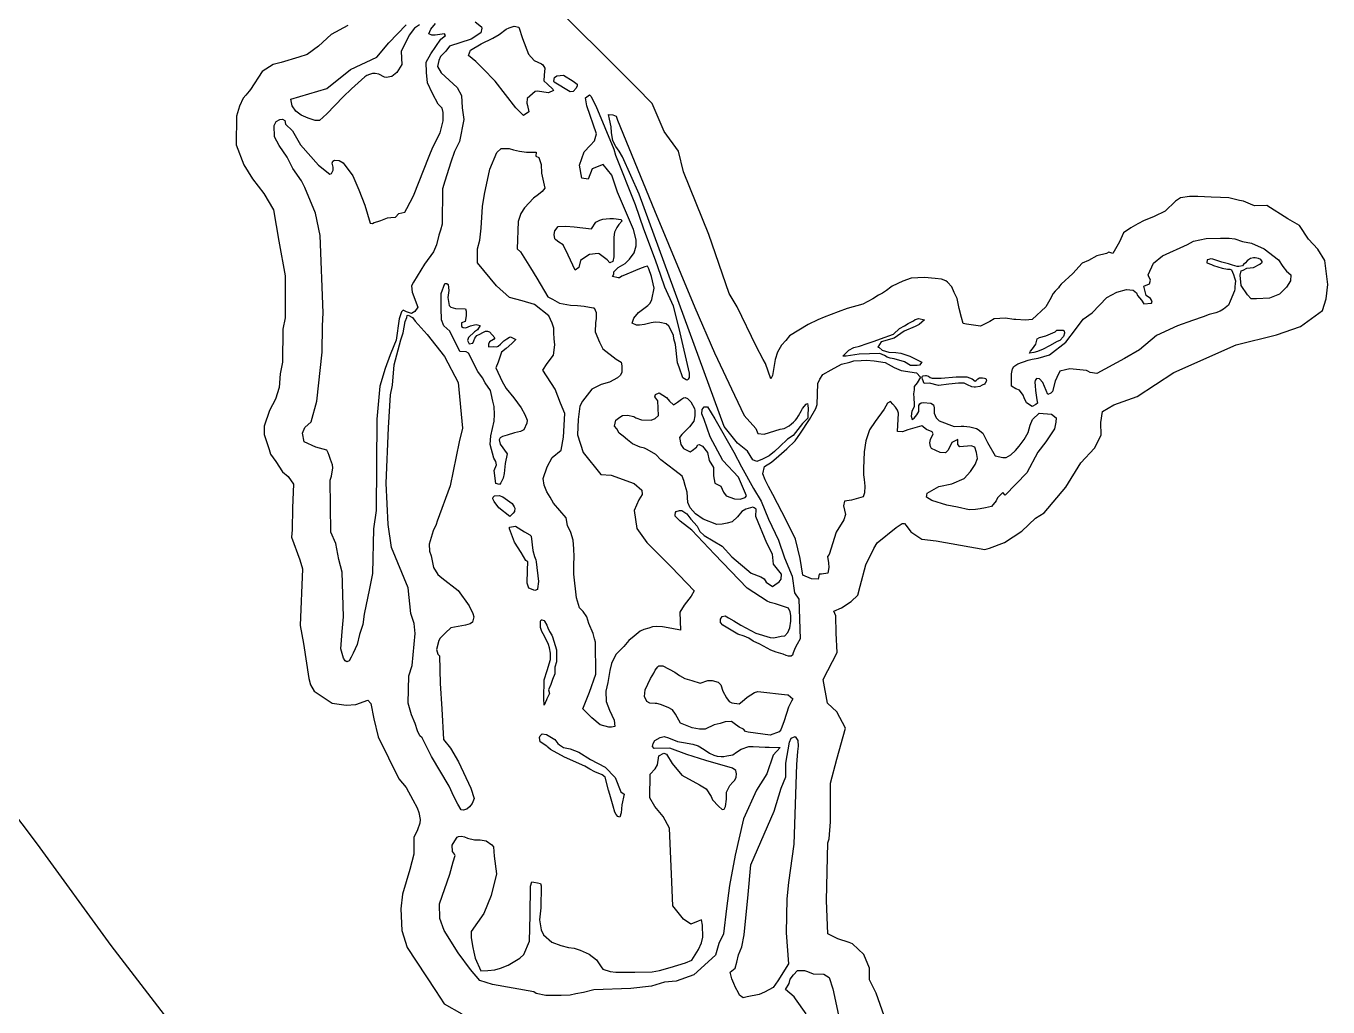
# Model space of a CAD drawing. Header units: metres. Extents: x 273377 to 358923, y 1974345 to 2116525.
# Drawn here: x 279031 to 280684, y 2055196 to 2056441 of the extents above; entities that cross this region are included whole.
import ezdxf

# ---------------------------------------------------------------- set-up
doc = ezdxf.new("R2010")
doc.units = ezdxf.units.M
doc.header["$MEASUREMENT"] = 0
doc.layers.add('DISTRICT BOUNDRY', color=86, linetype='Continuous')
doc.layers.add('MANGROOVE BUFFER ZONE', color=120, linetype='Continuous')

msp = doc.modelspace()

# ---------------------------------------------------------------- linework, layer by layer
at = {"layer": 'DISTRICT BOUNDRY'}
msp.add_polyline3d([(278084.3, 2057112.5, 0), (278175.9, 2056943, 0), (278237, 2056822, 0), (278275.3, 2056717.5, 0), (278336.9, 2056544, 0), (278424.2, 2056356.5, 0), (278483.2, 2056248, 0), (278555.3, 2056050.2, 0), (278657.7, 2055907.4, 0), (278773.9, 2055810.7, 0), (278887.7, 2055682, 0), (278916.2, 2055578.6, 0), (278985.3, 2055481.7, 0), (279045.4, 2055402.7, 0), (279138.9, 2055273.9, 0), (279206.7, 2055186, 0)], dxfattribs=at)
at = {"layer": 'MANGROOVE BUFFER ZONE', "flags": 128}
for points in [[(279439.6, 2056441.7), (279418.3, 2056430.3), (279402.5, 2056415.3), (279388, 2056404.8), (279377.6, 2056401.2), (279354.9, 2056394.6), (279345, 2056392.2), (279330.8, 2056383.4), (279315.9, 2056360.4), (279314.3, 2056358.2), (279310.3, 2056353.1), (279306.8, 2056349.2), (279302, 2056339), (279298.3, 2056326.6), (279297.9, 2056290.2), (279307.7, 2056264.9), (279318.7, 2056246.8), (279333.2, 2056228.3), (279345.4, 2056207.8), (279352.2, 2056167.8), (279360.2, 2056123.7), (279360.1, 2056070.6), (279357, 2056056.1), (279356.9, 2056014.3), (279353.6, 2055999.5), (279352.3, 2055982.1), (279347.8, 2055967.2), (279340.4, 2055953), (279333.6, 2055933.2), (279333.6, 2055922.6), (279339.6, 2055903.3), (279341.3, 2055897.4), (279348.1, 2055888.3), (279356.7, 2055875.2), (279363.8, 2055869.2), (279370.6, 2055859.5), (279369.4, 2055829.4), (279369.1, 2055801.3), (279368, 2055792.1), (279378.8, 2055763.5), (279381.9, 2055752), (279379.3, 2055680.1), (279383.2, 2055657.2), (279390.2, 2055612.7), (279392.1, 2055604.6), (279396.9, 2055596.6), (279419.7, 2055581.5), (279437.6, 2055579), (279449.8, 2055579.6), (279465.1, 2055585.2), (279468.8, 2055581), (279472.7, 2055561.5), (279478, 2055538.9), (279504.3, 2055485.3), (279513.7, 2055474.3), (279522.3, 2055459), (279527.8, 2055448.5), (279529.9, 2055442.8), (279531.4, 2055433.7), (279530.9, 2055429), (279528.2, 2055420.6), (279523.3, 2055410.9), (279523.3, 2055390), (279518.3, 2055370.3), (279509.2, 2055338.9), (279506.9, 2055320.6), (279508.1, 2055292.9), (279514.9, 2055271.3), (279551.1, 2055216.8), (279562, 2055200), (279584.3, 2055187.1)], [(279601.4, 2056446.2), (279609.2, 2056440), (279609.9, 2056438), (279608.6, 2056432.3), (279596.4, 2056424.2), (279568.8, 2056415.2), (279564.1, 2056409.2), (279560, 2056404.7), (279557.3, 2056402.3), (279555.2, 2056397.3), (279553.5, 2056389.7), (279558, 2056381.3), (279578.5, 2056362.9), (279583.9, 2056352.8), (279584.7, 2056337.2), (279586.7, 2056322.4), (279581.3, 2056294.5), (279574.9, 2056281.8), (279570.5, 2056268.3), (279562.6, 2056244.2), (279559.7, 2056234.1), (279559.5, 2056189.4), (279557.3, 2056181.8), (279555, 2056175.6), (279552.1, 2056163.3), (279548.3, 2056154.4), (279537.1, 2056138.6), (279522.8, 2056115.9), (279520.3, 2056111.2), (279521.5, 2056103.2), (279528.4, 2056084.2), (279524.7, 2056078.5), (279520.3, 2056075.9), (279514.1, 2056078.1), (279509.9, 2056080.3), (279507.6, 2056078.1), (279504.8, 2056069.1), (279500.9, 2056042.1), (279498.1, 2056035.2), (279493.3, 2056023.6), (279487.2, 2056006.1), (279480.2, 2055983.9), (279476.4, 2055942.1), (279475.7, 2055826.1), (279472.2, 2055802.9), (279470.8, 2055746.1), (279467.2, 2055727.1), (279460.3, 2055694.4), (279458.8, 2055681.2), (279454.6, 2055668.6), (279451.3, 2055656.1), (279446.3, 2055644.8), (279443.7, 2055639.9), (279441.4, 2055635.4), (279438.2, 2055633.9), (279436.2, 2055635.1), (279434.3, 2055638.7), (279430.8, 2055650.4), (279432.5, 2055672.5), (279434.2, 2055691), (279432.4, 2055747.6), (279428.4, 2055764), (279424.6, 2055784.1), (279418.1, 2055798.4), (279417.4, 2055864.6), (279418.9, 2055869.8), (279420.6, 2055880), (279420, 2055884), (279417.7, 2055890.6), (279416.1, 2055896), (279414.6, 2055899.2), (279413.1, 2055902.8), (279399, 2055906.5), (279384.2, 2055913.1), (279382, 2055924.2), (279385.1, 2055931.5), (279392.9, 2055938.6), (279400.2, 2055964.7), (279407.1, 2056026.8), (279407.5, 2056060.2), (279408.4, 2056077), (279404.7, 2056175.1), (279398.6, 2056203.5), (279385, 2056236), (279380.8, 2056244.5), (279370, 2056260.3), (279362.6, 2056274.4), (279352.4, 2056289.3), (279346.4, 2056300.4), (279346, 2056314.7), (279348.8, 2056319.6), (279353.3, 2056322.2), (279356.6, 2056322.9), (279359.5, 2056321), (279360.7, 2056316.5), (279369.4, 2056307.9), (279379.6, 2056290.2), (279402.5, 2056264.2), (279416.7, 2056252.9), (279418.8, 2056253.9), (279420.9, 2056258.1), (279420.9, 2056261.9), (279419.9, 2056266.7), (279420.6, 2056269.4), (279422.8, 2056270.7), (279428.5, 2056270.1), (279433.7, 2056267.4), (279446.2, 2056250.9), (279453.8, 2056233.2), (279461.4, 2056213.4), (279467.8, 2056190.9), (279470.8, 2056190.4), (279473.1, 2056191.4), (279477.6, 2056193), (279481.7, 2056194.3), (279485.9, 2056195.8), (279489.8, 2056197.4), (279494.3, 2056197.8), (279500.1, 2056198.5), (279504.5, 2056203), (279511.9, 2056204.6), (279514.7, 2056209.4), (279523.2, 2056225.6), (279542.9, 2056275.8), (279547.7, 2056287.1), (279556.7, 2056305.5), (279560.6, 2056320.5), (279560.6, 2056331), (279559.2, 2056336.6), (279554.2, 2056341.9), (279547, 2056355.2), (279540.8, 2056368.8), (279539.6, 2056382), (279539.1, 2056395.2), (279545.1, 2056405.5), (279557.7, 2056424.1), (279563.5, 2056428.9), (279562.4, 2056430.9), (279550.4, 2056429.3), (279546.3, 2056429.4), (279542.5, 2056431.2), (279545.2, 2056437.1), (279551, 2056444)], [(279530.6, 2056442.6), (279524.4, 2056438), (279517.5, 2056429.3), (279507.3, 2056408.5), (279508.4, 2056392), (279501.8, 2056382), (279495.5, 2056376.9), (279488.3, 2056375.6), (279486.2, 2056376.2), (279479, 2056379.7), (279474.5, 2056380.7), (279470.9, 2056380.7), (279467, 2056379.4), (279463.9, 2056378.1), (279461.2, 2056376.6), (279457.1, 2056372.6), (279444.3, 2056361), (279433.7, 2056351), (279412.9, 2056329.3), (279403.7, 2056321.1), (279398.2, 2056321), (279389.5, 2056324.1), (279380.6, 2056327.7), (279373.8, 2056332.7), (279369.2, 2056339.5), (279367.3, 2056348.1), (279412.8, 2056361.6), (279443.2, 2056385.8), (279476.4, 2056401.3), (279491.9, 2056419.7), (279513.9, 2056442.5)], [(280130.1, 2055157.3), (280110.1, 2055213.4), (280101.9, 2055230.5), (280102, 2055245.1), (280094.5, 2055262.4), (280080.2, 2055276), (280075.9, 2055277.9), (280061.8, 2055282.6), (280048.9, 2055288.6), (280047.3, 2055330.9), (280049, 2055404.1), (280050.8, 2055409.2), (280052.1, 2055430.9), (280052.1, 2055479.9), (280060.5, 2055510.4), (280071.3, 2055549.7), (280060.3, 2055570.3), (280048.5, 2055581.5), (280042.8, 2055611.5), (280060.6, 2055646), (280059.5, 2055670.4), (280059.1, 2055692.5), (280056.4, 2055698.2), (280066.2, 2055702.5), (280078.5, 2055710.5), (280087.1, 2055718.7), (280090, 2055729.9), (280097.3, 2055756.9), (280107.5, 2055777.7), (280111.5, 2055785.2), (280135.6, 2055804.6), (280143.4, 2055809.5), (280146.3, 2055809.5), (280148.5, 2055806.8), (280154.3, 2055798.8), (280168.1, 2055789.5), (280186.4, 2055787.7), (280248.2, 2055776.6), (280254.3, 2055778.4), (280273.2, 2055785.5), (280295, 2055800), (280312.4, 2055816.2), (280323.6, 2055823.2), (280351.2, 2055855.6), (280369.9, 2055886.7), (280387.3, 2055905.1), (280396, 2055921.5), (280395.4, 2055937.8), (280397.5, 2055951.6), (280411.9, 2055960), (280441.4, 2055970.8), (280488.2, 2056001.2), (280567.4, 2056036.5), (280618.2, 2056048.8), (280648.8, 2056059.6), (280676.7, 2056079.8), (280681.3, 2056094.7), (280683.7, 2056112.9), (280679.6, 2056143.3), (280670.9, 2056157.8), (280659.2, 2056170.5), (280647.6, 2056187.8), (280632.6, 2056196.3), (280606.1, 2056213.2), (280590.4, 2056212.8), (280585.6, 2056214.9), (280576.5, 2056218.7), (280571.4, 2056219.6), (280557.9, 2056223), (280547.2, 2056223.3), (280535.6, 2056223.8), (280518.6, 2056224.6), (280507.8, 2056224.6), (280496.4, 2056222.9), (280490.1, 2056218.7), (280477.1, 2056206), (280463.1, 2056199.1), (280458, 2056197.2), (280450.4, 2056194), (280442.2, 2056190), (280433.5, 2056184.7), (280424.2, 2056178.3), (280419.1, 2056167), (280410.8, 2056152.1), (280405.5, 2056153.7), (280402.6, 2056152.1), (280390.5, 2056149.3), (280379.8, 2056143.5), (280371.9, 2056139.9), (280359.8, 2056126.7), (280345.2, 2056113.3), (280343.1, 2056110.6), (280341.5, 2056108.8), (280337.3, 2056104.2), (280335, 2056101.5), (280330.7, 2056093.6), (280325.6, 2056084.6), (280308.4, 2056068.3), (280300, 2056067.6), (280287.6, 2056068.4), (280284.8, 2056068.4), (280274.4, 2056070.1), (280259.9, 2056069.3), (280254.6, 2056066.1), (280242.7, 2056060), (280225, 2056062.4), (280220.7, 2056063.3), (280218.4, 2056071), (280215.8, 2056082.6), (280213, 2056095.3), (280209.4, 2056102.6), (280206.3, 2056109.7), (280200.9, 2056115.7), (280198.5, 2056117.7), (280193.3, 2056119.7), (280185.2, 2056120.6), (280171.5, 2056121.8), (280163.2, 2056121.5), (280154.8, 2056120.7), (280144.3, 2056117.3), (280130.6, 2056110.9), (280128.7, 2056109.5), (280123.4, 2056105.2), (280118.2, 2056102), (280113.1, 2056099.3), (280105.9, 2056094.6), (280093.2, 2056087.8), (280073.4, 2056082.5), (280062, 2056078.3), (280053.1, 2056074.8), (280044.2, 2056071.5), (280036.4, 2056068.1), (280024.1, 2056061.9), (280000.3, 2056047.7), (279995.6, 2056041.9), (279990.3, 2056036), (279985.1, 2056026.8), (279982, 2056017.6), (279978.8, 2055997.2), (279976.7, 2055993.3), (279969.9, 2056012.4), (279966.8, 2056017.8), (279958, 2056034.5), (279933.7, 2056084.5), (279923.8, 2056101.6), (279897.7, 2056176.2), (279865.7, 2056255.7), (279859.2, 2056282.2), (279841, 2056307.1), (279825.9, 2056342.5), (279805.6, 2056363.2), (279774.6, 2056394), (279717.1, 2056451.4)], [(280021.6, 2055187.3), (280007.9, 2055206.3), (280006.1, 2055208.8), (279995.3, 2055218.2), (279999.8, 2055225.5), (280001.1, 2055231.3), (280005.3, 2055236.6), (280010.3, 2055242.3), (280019.3, 2055242.3), (280023.1, 2055240.9), (280030.1, 2055238), (280044, 2055237.5), (280050.7, 2055233.3), (280055.4, 2055218.8), (280065.2, 2055173.8)]]:
    msp.add_lwpolyline(points, dxfattribs=at)
for points in [[(279662.7, 2056327.2), (279652.9, 2056337), (279626.6, 2056370.8), (279611.2, 2056387), (279602.3, 2056396), (279592.8, 2056403.5), (279595.5, 2056410.3), (279608.8, 2056418.4), (279623.9, 2056425.5), (279631.8, 2056430.1), (279640.7, 2056437.1), (279644.5, 2056438.5), (279650.7, 2056440.9), (279656.7, 2056439.5), (279661.3, 2056425.2), (279668.9, 2056405.2), (279676.2, 2056397.1), (279685.4, 2056393), (279687.3, 2056391.6), (279689.5, 2056387.3), (279688.9, 2056378.7), (279688.4, 2056371.3), (279693, 2056367), (279699.8, 2056360.8), (279700.6, 2056358.9), (279694.3, 2056356.2), (279680, 2056358.4), (279677.6, 2056357.8), (279667.3, 2056348.9), (279666.7, 2056343.2), (279667.8, 2056340.2), (279669.2, 2056331.8)], [(279725.8, 2056357.8), (279721.7, 2056357.5), (279701.7, 2056369.5), (279701.1, 2056370.8), (279701.9, 2056375.7), (279704.9, 2056377.6), (279713.6, 2056378.7), (279725.5, 2056371.1), (279730.6, 2056367.3), (279730.6, 2056364.9), (279729.3, 2056362.1)], [(279870.5, 2055991.3), (279869, 2055991.7), (279864.7, 2055994.4), (279860, 2056008), (279858.1, 2056013.3), (279855.7, 2056036.9), (279853.4, 2056043.9), (279853.1, 2056048.5), (279847.1, 2056059.8), (279843.7, 2056062.9), (279835.6, 2056064.8), (279829.8, 2056065), (279824.7, 2056064.2), (279816, 2056062.3), (279809.9, 2056061.4), (279805.9, 2056061.2), (279800.6, 2056063.6), (279802.8, 2056070.3), (279808.5, 2056077.4), (279820.3, 2056086), (279823.3, 2056089.3), (279825.7, 2056093.9), (279828.4, 2056108.1), (279825.3, 2056123), (279821.8, 2056132.8), (279820.1, 2056136.2), (279816.8, 2056135.3), (279809.9, 2056132.8), (279804.9, 2056130.5), (279790.8, 2056124.9), (279787.5, 2056123.3), (279784.4, 2056121.4), (279782.9, 2056121.2), (279775.6, 2056123), (279777.1, 2056126), (279777.1, 2056129.1), (279782.8, 2056134.5), (279791.7, 2056139.4), (279797.1, 2056144.9), (279803.2, 2056153.1), (279805.7, 2056161.9), (279805.7, 2056169.5), (279802.3, 2056182.5), (279781.9, 2056229.9), (279774.9, 2056251.8), (279763.7, 2056265.2), (279749.7, 2056259.7), (279744.5, 2056246.6), (279736.6, 2056247.9), (279733.9, 2056264.4), (279739.7, 2056281.4), (279747.3, 2056289.3), (279752.8, 2056295.4), (279755.2, 2056303.9), (279743, 2056339.7), (279741.5, 2056349.8), (279746.4, 2056353.7), (279748.2, 2056351.9), (279754.6, 2056339.7), (279777.1, 2056284.8), (279779.2, 2056276.9), (279804.2, 2056214.2), (279814.8, 2056183.6), (279829.8, 2056144.2), (279836.6, 2056124.8), (279841.7, 2056109.7), (279852.5, 2056085.9), (279861.1, 2056051.5), (279872.8, 2056000.2), (279872.9, 2055994.8), (279871.7, 2055992.6)], [(279958.9, 2055888.2), (279953.7, 2055890.3), (279947.1, 2055901.4), (279934.1, 2055911.6), (279917.4, 2055932.5), (279809.6, 2056227.7), (279788.2, 2056275.1), (279784.1, 2056282.2), (279779.9, 2056288.2), (279776.2, 2056295.2), (279774.5, 2056305.6), (279773.9, 2056313), (279771.7, 2056322.6), (279770.7, 2056328.5), (279775.9, 2056328), (279780.2, 2056326.6), (279781.8, 2056321.6), (279828.9, 2056206.7), (279880.1, 2056083.8), (279905, 2056026.3), (279930.4, 2055972.4), (279942.7, 2055946.4), (279957.4, 2055930), (279960, 2055923.9), (279968.3, 2055922.7), (279988.3, 2055929.2), (279993.3, 2055929.9), (279999.8, 2055933.5), (280002.7, 2055935.9), (280005.3, 2055938.3), (280007.7, 2055940.5), (280009.5, 2055942.6), (280011.6, 2055946.2), (280015.5, 2055953), (280016.6, 2055955.4), (280021.6, 2055961), (280023.1, 2055961.8), (280023.7, 2055959.5), (280024, 2055955.4), (280023.4, 2055947.4), (280023.4, 2055943.2), (280016.8, 2055936.4), (280004.9, 2055921.1), (279997.7, 2055916.4), (279988.1, 2055907.4), (279981.2, 2055900.7), (279974.3, 2055895.3), (279966, 2055891.1)], [(279778.6, 2055551.7), (279774.3, 2055551.2), (279770.8, 2055551.2), (279760.1, 2055554), (279749.3, 2055562.7), (279738.1, 2055574.5), (279746.2, 2055595.3), (279754.4, 2055618.2), (279753.9, 2055659.1), (279752.8, 2055663), (279751.2, 2055669.9), (279745.5, 2055682.7), (279742.9, 2055691.2), (279738.2, 2055697.8), (279733.8, 2055702.4), (279729.7, 2055715.2), (279726.3, 2055745.4), (279726.7, 2055757.3), (279726.9, 2055767.4), (279726.5, 2055777.3), (279725.6, 2055788.5), (279722.8, 2055797.9), (279718.3, 2055806.9), (279716.8, 2055816.6), (279700.6, 2055835.5), (279696.3, 2055843.1), (279692.4, 2055849.6), (279688.8, 2055858.2), (279687.6, 2055866.6), (279692.8, 2055881.6), (279699.2, 2055893.5), (279710.3, 2055902.8), (279713.3, 2055919), (279715, 2055949), (279709.6, 2055962.4), (279702.9, 2055980.1), (279687, 2056004), (279692.7, 2056012.8), (279700.9, 2056023.1), (279702.3, 2056036.4), (279701.7, 2056044), (279701.2, 2056051.7), (279701.2, 2056057.3), (279699.1, 2056064), (279696.7, 2056068.3), (279694.8, 2056073.2), (279676.5, 2056087.4), (279660.9, 2056092.2), (279644.7, 2056096.3), (279628.2, 2056111.3), (279604.3, 2056140.4), (279604.3, 2056154), (279604.3, 2056158.1), (279607.3, 2056169.3), (279608.8, 2056184.3), (279610.5, 2056212), (279613.1, 2056227.7), (279619.7, 2056259.2), (279628.9, 2056280.5), (279634.3, 2056285.6), (279644.4, 2056285.3), (279650.1, 2056283.8), (279657.7, 2056282), (279666.5, 2056280.9), (279678.7, 2056280.9), (279678.1, 2056275.7), (279682.2, 2056274.2), (279684.9, 2056265), (279685.5, 2056254), (279689.5, 2056235), (279686.4, 2056230.8), (279681.8, 2056226.9), (279675.5, 2056222.3), (279663.7, 2056210.1), (279659.1, 2056202.8), (279656, 2056193), (279654.7, 2056158), (279658.9, 2056154.3), (279671.5, 2056134), (279679.6, 2056120.8), (279693.5, 2056097.3), (279699.5, 2056094.2), (279708.5, 2056089.3), (279722.4, 2056086.5), (279731.3, 2056086.2), (279739.7, 2056085.4), (279751, 2056083.2), (279752.5, 2056083.1), (279755, 2056077.4), (279754.7, 2056069.6), (279754.1, 2056064.3), (279753.7, 2056053), (279758.9, 2056039.7), (279763.4, 2056031.1), (279780.2, 2056018), (279786.8, 2056014.1), (279787.4, 2056009.6), (279787.4, 2056001.7), (279785.9, 2055997.7), (279781.8, 2055994.4), (279771.9, 2055989), (279761.2, 2055985.9), (279749.2, 2055980.1), (279737.3, 2055964.9), (279734.2, 2055958.3), (279732.1, 2055941.4), (279731, 2055922.2), (279738.3, 2055899.7), (279760.8, 2055871.9), (279774, 2055871), (279803.2, 2055860.1), (279812.8, 2055851.9), (279813.2, 2055846.4), (279809.1, 2055839.6), (279803.2, 2055826), (279806.4, 2055803.2), (279819.1, 2055785.4), (279850.6, 2055754.3), (279879.3, 2055724.2), (279875.3, 2055717.4), (279866.5, 2055705.8), (279861.1, 2055697), (279862.1, 2055674.1), (279850.7, 2055676.1), (279839, 2055678.2), (279831.3, 2055678.9), (279826.4, 2055678.2), (279821.6, 2055676.8), (279815.5, 2055675), (279810.9, 2055672.7), (279802.9, 2055666.7), (279796.4, 2055661.2), (279790, 2055653.4), (279785.2, 2055648.7), (279779.7, 2055643.1), (279774.2, 2055631.9), (279772.2, 2055622.8), (279769.5, 2055607.6), (279767, 2055596.8), (279767.4, 2055583.8), (279771.8, 2055572.7), (279777.5, 2055560.1)], [(279772.2, 2056140.3), (279768.9, 2056144.3), (279758.5, 2056151.9), (279757.3, 2056152.2), (279746.4, 2056150.9), (279741.8, 2056147.9), (279735.1, 2056143.4), (279732.7, 2056134.5), (279728.1, 2056130.9), (279719.3, 2056150.3), (279712.9, 2056163.1), (279707.4, 2056166.7), (279703.8, 2056169.5), (279702.6, 2056170.7), (279701.4, 2056176.5), (279702.6, 2056181), (279706.5, 2056186.5), (279716.3, 2056187.1), (279726.9, 2056185.9), (279749.1, 2056183.5), (279754.6, 2056192), (279759.7, 2056194.4), (279763.4, 2056195.6), (279767.6, 2056196.2), (279772.2, 2056196.8), (279776.8, 2056196.8), (279786.5, 2056195.3), (279787.4, 2056193.2), (279783.5, 2056188.9), (279781, 2056185), (279778.3, 2056179.2), (279777.4, 2056172.8), (279777.4, 2056162.8), (279777.4, 2056151.6), (279777.4, 2056147.9), (279776.2, 2056142.1)], [(280308.3, 2055958.1), (280301.1, 2055962.8), (280298.2, 2055968.9), (280296.9, 2055972.4), (280292.1, 2055978.6), (280287.7, 2055980.6), (280282.2, 2055984), (280282.1, 2055999.5), (280283.1, 2056006), (280285.2, 2056008.8), (280289.9, 2056012.1), (280303.1, 2056016.9), (280308.1, 2056018), (280316, 2056019.4), (280330.2, 2056023.5), (280351, 2056039.6), (280363.3, 2056055.7), (280373, 2056068.7), (280384.4, 2056076.7), (280403.1, 2056096.4), (280415.9, 2056103.2), (280427.8, 2056106.5), (280436.3, 2056105.8), (280440.6, 2056102.3), (280442.1, 2056099.1), (280447.1, 2056092.8), (280450.2, 2056088.2), (280459.6, 2056089), (280460.4, 2056090.4), (280459.9, 2056093), (280458.6, 2056095), (280452.9, 2056098.9), (280449.8, 2056110.6), (280457.4, 2056113.6), (280458.5, 2056118.3), (280455.9, 2056123.7), (280455.6, 2056125.3), (280462.4, 2056140.1), (280473.8, 2056149.1), (280505.6, 2056163.7), (280513.1, 2056167.9), (280529.2, 2056171.2), (280547.3, 2056171.5), (280558.2, 2056171.5), (280565.6, 2056171), (280575.4, 2056167.3), (280586.8, 2056165.5), (280602.9, 2056158.2), (280621, 2056144.2), (280626.3, 2056135.6), (280631, 2056129.9), (280636.4, 2056125.2), (280636.2, 2056117.5), (280631.2, 2056109.5), (280622.2, 2056100.6), (280609.7, 2056095.4), (280592.9, 2056094.7), (280586.3, 2056094.7), (280581.4, 2056099.8), (280573.6, 2056111.8), (280572.3, 2056124.5), (280573.5, 2056130), (280575.9, 2056131.1), (280580.8, 2056133.8), (280589.2, 2056134.6), (280597.1, 2056138.5), (280600.2, 2056141.3), (280600.4, 2056142.2), (280598.5, 2056144.4), (280595.6, 2056146), (280591.3, 2056146.8), (280589.2, 2056146.8), (280585.2, 2056145.9), (280582.8, 2056144.3), (280581.2, 2056142.8), (280578.9, 2056140.3), (280576.7, 2056138.2), (280575.3, 2056136.7), (280570.7, 2056135.5), (280568.5, 2056135.9), (280562.6, 2056137.4), (280557.3, 2056138.9), (280549.1, 2056141), (280546.6, 2056142.2), (280537.8, 2056145.2), (280534.6, 2056145.3), (280532.4, 2056144.8), (280530.5, 2056144), (280529.9, 2056140.3), (280536.1, 2056138.2), (280538.5, 2056136.9), (280549.4, 2056133.6), (280556.3, 2056132.3), (280559.3, 2056132.3), (280561.4, 2056131.4), (280564, 2056125.4), (280565.1, 2056121.5), (280566.4, 2056117.7), (280566, 2056113.5), (280565.5, 2056110.5), (280565.4, 2056107.2), (280564.9, 2056104.9), (280559.4, 2056091.6), (280557.6, 2056086.8), (280551.2, 2056081.5), (280547.1, 2056079.1), (280541.2, 2056076.8), (280532.8, 2056074.6), (280525.3, 2056071.8), (280511.7, 2056067.3), (280492.8, 2056060.3), (280466.1, 2056048.1), (280444.7, 2056030), (280425.6, 2056018.9), (280390.3, 2055999.9), (280382, 2056001.2), (280378.8, 2056002.8), (280377.1, 2056003.8), (280356.2, 2056005.9), (280350.6, 2056004.5), (280343.4, 2056002.8), (280339.5, 2055994.8), (280337.3, 2055990.2), (280334.2, 2055977.2), (280331.8, 2055974.9), (280328.1, 2055973.3), (280322, 2055988.3), (280317.4, 2055993.3), (280313.9, 2055993.5), (280312.2, 2055991.1), (280311.6, 2055989), (280311.9, 2055984.3), (280312.7, 2055978.5), (280314.1, 2055966.6), (280314.9, 2055962.1), (280313.1, 2055960.4)], [(279632, 2055859), (279627.4, 2055860.2), (279625.5, 2055876.8), (279628.4, 2055884.1), (279627.5, 2055888.3), (279625.1, 2055892.4), (279620.5, 2055909.8), (279621.2, 2055921), (279625.2, 2055939.2), (279625.7, 2055948), (279625.3, 2055958.1), (279623.9, 2055964.7), (279621.7, 2055974.5), (279620.7, 2055978.4), (279614, 2055988.2), (279610.4, 2055994.2), (279604.8, 2056002.6), (279600.3, 2056010.5), (279597.4, 2056016.7), (279592.6, 2056025.9), (279589.7, 2056027.2), (279582, 2056028), (279569.2, 2056053.6), (279561.7, 2056060.2), (279558.5, 2056067.9), (279558.3, 2056082.9), (279558, 2056101.5), (279562.7, 2056114.2), (279565.1, 2056114.1), (279566.8, 2056112.9), (279567.9, 2056105.2), (279566.6, 2056096.2), (279568.1, 2056086.3), (279570.4, 2056084), (279576.2, 2056082.5), (279589.1, 2056082.1), (279589.9, 2056078.9), (279589.9, 2056075.9), (279589.9, 2056073.3), (279588.4, 2056066), (279583.9, 2056064.1), (279583.9, 2056059.6), (279586, 2056058.3), (279589.5, 2056057.9), (279592.2, 2056059.2), (279595.2, 2056060.2), (279600.4, 2056061.7), (279602.5, 2056061.9), (279607.5, 2056060.8), (279604.4, 2056055.5), (279600.4, 2056052.8), (279592.9, 2056045.5), (279591.6, 2056042), (279593.8, 2056037.6), (279598.4, 2056038.4), (279599.5, 2056041.2), (279600.8, 2056044.8), (279603.2, 2056048), (279607.2, 2056049.8), (279610.8, 2056052.1), (279614.3, 2056053.6), (279616.8, 2056053.6), (279619.4, 2056052.8), (279626.4, 2056045), (279624.7, 2056043.1), (279619.6, 2056040.1), (279618.3, 2056037.1), (279618.3, 2056033.7), (279624.7, 2056034.1), (279628.6, 2056033.7), (279630.5, 2056034.8), (279633.3, 2056037.3), (279637.6, 2056041.2), (279641.6, 2056043.8), (279644.8, 2056046.1), (279646.1, 2056046.5), (279652.7, 2056043.1), (279647.8, 2056038), (279640.6, 2056031.8), (279634.8, 2056027.1), (279630.3, 2056014.4), (279627.3, 2056007.2), (279635.6, 2055989.7), (279640.5, 2055981), (279650.4, 2055969), (279659.6, 2055956.2), (279664.3, 2055947.8), (279667.1, 2055940.8), (279666.8, 2055936.9), (279663, 2055928.4), (279658.7, 2055926.1), (279651.2, 2055924.4), (279642, 2055921.8), (279635.8, 2055919.9), (279633, 2055918.2), (279631.6, 2055915.6), (279633, 2055910.4), (279641.8, 2055898.1), (279639.5, 2055885.7), (279638, 2055873.1), (279636.9, 2055867.1), (279633.9, 2055861.1)], [(279594.2, 2055449.9), (279590.6, 2055447), (279586, 2055445.8), (279583.4, 2055446.1), (279579.3, 2055453.2), (279574.4, 2055462.9), (279568.1, 2055476), (279545.8, 2055513.9), (279534.1, 2055537.3), (279530.9, 2055540), (279528.2, 2055546.2), (279525.1, 2055555.5), (279520.5, 2055566.6), (279516.3, 2055581.5), (279517.2, 2055616), (279521.1, 2055629.2), (279525, 2055669.9), (279523.7, 2055682.7), (279519.6, 2055695.1), (279516.3, 2055728), (279495, 2055779.1), (279490.8, 2055808.3), (279488.4, 2055860.7), (279491.2, 2055930.8), (279493.6, 2055973), (279496.3, 2055985), (279498.6, 2056010.9), (279506.8, 2056042.6), (279510, 2056051.5), (279512.3, 2056065.7), (279514.5, 2056071.1), (279515, 2056073.6), (279516.2, 2056073.9), (279521.9, 2056070.8), (279525.1, 2056066.4), (279540.2, 2056049.3), (279562.4, 2056021.4), (279579.8, 2055988.6), (279585, 2055930.4), (279581, 2055913.1), (279569.7, 2055857.4), (279553, 2055812.5), (279551.6, 2055808.1), (279547.8, 2055800.3), (279542.8, 2055783.4), (279543.1, 2055774.4), (279545.3, 2055768.3), (279548.4, 2055753.8), (279554, 2055744.9), (279559, 2055740.6), (279579.9, 2055724.5), (279593.6, 2055705.1), (279598.3, 2055695.3), (279599.6, 2055691.1), (279597.8, 2055684.3), (279595.1, 2055682.2), (279588.8, 2055680.7), (279570.5, 2055677.2), (279563.6, 2055670.9), (279556.8, 2055664.1), (279555.2, 2055661), (279552.3, 2055649.7), (279553.7, 2055643.7), (279555.8, 2055641.6), (279556.9, 2055606.6), (279558.8, 2055574.2), (279560.9, 2055535.2), (279570.1, 2055524.4), (279580.3, 2055507), (279595.7, 2055473.5), (279600, 2055460.7), (279597.3, 2055454.2)], [(280162.1, 2056010.2), (280153.9, 2056010.2), (280146.2, 2056014.9), (280133.1, 2056018.4), (280128, 2056019.2), (280124.1, 2056020.8), (280121, 2056022.8), (280115, 2056025.3), (280088.6, 2056024.4), (280072.1, 2056021.8), (280068, 2056022), (280070.4, 2056024.6), (280075.7, 2056029.7), (280082, 2056032.9), (280089, 2056034.7), (280098.8, 2056037.9), (280107.6, 2056040.9), (280115.7, 2056043.9), (280132.3, 2056050), (280140, 2056056.9), (280146.3, 2056060.6), (280150.9, 2056063.5), (280153.6, 2056064.7), (280157.5, 2056066.6), (280159.6, 2056068.3), (280164.4, 2056069.7), (280171.4, 2056067.9), (280164.7, 2056062.2), (280159.7, 2056059.4), (280145.8, 2056053.6), (280133.1, 2056044.7), (280116.4, 2056039.9), (280112.4, 2056033.2), (280114, 2056032.9), (280117.8, 2056029.4), (280122.1, 2056028.1), (280126.4, 2056026.9), (280135.3, 2056026.5), (280141.7, 2056025.7), (280153.2, 2056021.8), (280168.1, 2056014.3), (280165.2, 2056010.5)], [(280304.7, 2056025.8), (280306.3, 2056028.3), (280308.7, 2056031.2), (280311, 2056034.1), (280312.8, 2056037.2), (280314.6, 2056043.8), (280317.4, 2056045.4), (280325.6, 2056047.9), (280337.3, 2056052.9), (280339.4, 2056055.1), (280347.7, 2056055.1), (280348.8, 2056054), (280349.5, 2056051.3), (280348.1, 2056046.8), (280343.5, 2056041.6), (280339.9, 2056040.7), (280330.3, 2056035), (280322.1, 2056030.7), (280315.1, 2056027.9), (280310.2, 2056026.6)], [(280036.8, 2055738.7), (280028.1, 2055739.1), (280017, 2055744.1), (280013.9, 2055765.3), (280007.9, 2055789.5), (279996.4, 2055813), (279979, 2055846.3), (279973.6, 2055856.4), (279969.2, 2055864.9), (279966.4, 2055872.4), (279968.7, 2055881.8), (279977.6, 2055887.2), (279986.6, 2055895.5), (279996.8, 2055904.1), (280007.3, 2055914.5), (280014.3, 2055924), (280025.6, 2055941.5), (280033.6, 2055955.4), (280035.3, 2055960.4), (280036.4, 2055987.2), (280038.7, 2055992.9), (280042.6, 2055998.7), (280053.2, 2056004.4), (280066.4, 2056011.6), (280076.8, 2056014.3), (280082.1, 2056015.8), (280091.1, 2056016.2), (280098.1, 2056016.8), (280107.7, 2056015.8), (280121.5, 2056013.7), (280132.9, 2056007.4), (280141.9, 2056003.8), (280161.3, 2056000.6), (280166.6, 2055995.3), (280162.5, 2055987.9), (280158.7, 2055983.6), (280158.3, 2055979.2), (280157.8, 2055974.2), (280158, 2055969.1), (280158.5, 2055961.1), (280158.6, 2055957.6), (280155.6, 2055952.2), (280154.8, 2055945.9), (280155.8, 2055941.5), (280158.3, 2055943.2), (280161.7, 2055947.6), (280164.5, 2055951.7), (280164.3, 2055959.4), (280165.5, 2055961.4), (280167.3, 2055962.5), (280170.1, 2055963), (280179.6, 2055962.3), (280183.2, 2055960.3), (280183.7, 2055956.2), (280183.9, 2055949.4), (280186.4, 2055943.8), (280190.1, 2055940), (280209.4, 2055932.8), (280218.1, 2055932.9), (280221.7, 2055933), (280229, 2055932.2), (280237.5, 2055929.9), (280239.7, 2055928.7), (280245.5, 2055924), (280251.6, 2055912.5), (280261.5, 2055895.3), (280271, 2055893.2), (280275.4, 2055893.2), (280281.1, 2055896.7), (280287.2, 2055902), (280291.6, 2055907.7), (280298.3, 2055916.1), (280303.2, 2055925.1), (280305.9, 2055934.2), (280308.6, 2055941.7), (280317.3, 2055949.7), (280332.9, 2055948.3), (280338.8, 2055943.5), (280338.3, 2055938), (280336.6, 2055929.8), (280325.7, 2055913), (280315.6, 2055900), (280301.3, 2055873.7), (280274.2, 2055845.4), (280271.2, 2055849), (280264.3, 2055842.1), (280262.6, 2055838.3), (280256.7, 2055831.1), (280248.9, 2055829.2), (280242.4, 2055828), (280236.3, 2055827.1), (280228.3, 2055826.7), (280213.6, 2055830.1), (280199.9, 2055832.8), (280181, 2055838.9), (280174.2, 2055843.1), (280174.9, 2055848.2), (280190, 2055856.6), (280206.2, 2055859.7), (280222, 2055866.5), (280230, 2055875.7), (280235.9, 2055884.5), (280239, 2055892.1), (280237.6, 2055899.5), (280235.5, 2055906.2), (280230.8, 2055908.1), (280216.5, 2055907), (280214, 2055909.7), (280214, 2055914.2), (280213.8, 2055916.1), (280206.4, 2055912.5), (280201.6, 2055902.4), (280198.4, 2055899.2), (280191.5, 2055899.7), (280180.6, 2055904.9), (280179.1, 2055907.2), (280178.2, 2055912.1), (280179.1, 2055916.3), (280182.4, 2055923.2), (280181.2, 2055925.7), (280174.2, 2055928.9), (280168.1, 2055933.5), (280150.4, 2055928.3), (280143.7, 2055925.8), (280137.2, 2055926.2), (280138.6, 2055949.5), (280137.4, 2055953.5), (280134.6, 2055957.1), (280131.5, 2055960.9), (280128.3, 2055964.2), (280124.8, 2055962.3), (280120.6, 2055954.8), (280109.2, 2055939), (280101.8, 2055928.3), (280097.2, 2055914.6), (280094.9, 2055900.3), (280094.1, 2055879.3), (280094.2, 2055871.2), (280095.1, 2055865.3), (280095.9, 2055856.9), (280095.3, 2055848.3), (280093.6, 2055843.3), (280079.1, 2055839.3), (280070.2, 2055837.8), (280068.6, 2055831.9), (280071.3, 2055821), (280069.2, 2055814), (280059.5, 2055798.7), (280050.6, 2055770.3), (280048.6, 2055767.6), (280049.6, 2055759.6), (280050.3, 2055753.8), (280048.9, 2055746.5), (280040.9, 2055745.1), (280037.8, 2055745.1)], [(280234.6, 2055982.5), (280231.6, 2055983.1), (280226.2, 2055985.6), (280222.1, 2055987.7), (280214.7, 2055987.6), (280202.5, 2055986.5), (280189.2, 2055984.5), (280178.1, 2055987.7), (280171.1, 2055987.4), (280168.9, 2055992.9), (280168.5, 2055994.5), (280168.5, 2055995.8), (280168.9, 2055996.6), (280169.9, 2055997), (280172.8, 2055997.3), (280173.7, 2055997.3), (280176.6, 2055996.6), (280178.7, 2055995), (280181.3, 2055993.9), (280183.1, 2055993.8), (280192.8, 2055994), (280212, 2055995.6), (280216.4, 2055995.7), (280222.8, 2055995.7), (280225.2, 2055995.7), (280228.9, 2055994.3), (280232, 2055993.3), (280235.9, 2055990.3), (280237, 2055991.1), (280239.5, 2055993.3), (280241.3, 2055994.2), (280245.3, 2055994.5), (280247.9, 2055994.1), (280249.3, 2055993.4), (280249.9, 2055992.4), (280250.2, 2055990.5), (280248.7, 2055987.6), (280247.9, 2055986.4), (280245, 2055984.9), (280241.9, 2055983.5), (280236.4, 2055982.6)], [(280002.2, 2055641.2), (279999.1, 2055641.2), (279996.2, 2055642.1), (279992.2, 2055643.6), (279983.2, 2055646.2), (279976.5, 2055648.8), (279962.8, 2055656.3), (279954.1, 2055660), (279948.6, 2055663.9), (279942.9, 2055666.5), (279934.8, 2055669.1), (279915.6, 2055680.7), (279912.8, 2055684), (279912.8, 2055688.1), (279915, 2055691.3), (279918.7, 2055692.4), (279923, 2055689.7), (279929.6, 2055686.1), (279938.3, 2055680.7), (279957.5, 2055670.4), (279975.6, 2055664.7), (279980.4, 2055664.5), (279989.6, 2055666.6), (279994.2, 2055667), (279998.2, 2055671.1), (280000.5, 2055677), (280002, 2055685.4), (280001.8, 2055692.7), (280001.3, 2055697.5), (279998.9, 2055702.1), (279982.6, 2055707.7), (279975.6, 2055709.4), (279972, 2055710.8), (279946.7, 2055727.6), (279904.9, 2055770.4), (279876.3, 2055800.9), (279861.6, 2055812.6), (279858.6, 2055815.3), (279855.3, 2055818.7), (279855.2, 2055820.4), (279855.7, 2055823.4), (279856.6, 2055824.7), (279860.5, 2055826.2), (279863.7, 2055826.2), (279869.9, 2055821.9), (279875, 2055815), (279882.9, 2055806.3), (279886.6, 2055799.4), (279892.1, 2055794.4), (279914.7, 2055780.7), (279927.1, 2055767.1), (279951.6, 2055746.6), (279963.9, 2055742), (279967.9, 2055739.1), (279970.5, 2055734.9), (279978.8, 2055729.7), (279981.6, 2055731.7), (279987.2, 2055735.5), (279989.8, 2055738.9), (279990.2, 2055745.4), (279980, 2055758.1), (279978.6, 2055770.4), (279971.3, 2055784.5), (279957.4, 2055818.6), (279957.8, 2055827.6), (279955.4, 2055829.6), (279953.9, 2055830.2), (279944.9, 2055827.7), (279939.9, 2055824.6), (279934.4, 2055817.8), (279927.5, 2055811.7), (279921.1, 2055810), (279915, 2055808.7), (279908.2, 2055808.4), (279890.6, 2055815.2), (279880.8, 2055821.8), (279874, 2055829.6), (279871, 2055836.2), (279870.2, 2055849.5), (279868, 2055857.9), (279866, 2055863.9), (279864.1, 2055869.7), (279854.8, 2055876.6), (279836.9, 2055890.5), (279830.8, 2055897), (279819.6, 2055903.6), (279816.1, 2055905.1), (279810.8, 2055906.2), (279801, 2055910.7), (279794.8, 2055915.9), (279789.2, 2055920.5), (279784, 2055924.2), (279780.9, 2055929.6), (279778.1, 2055933), (279779.7, 2055940.7), (279784.8, 2055944.6), (279788.4, 2055946.8), (279794.5, 2055947.2), (279802.8, 2055945.2), (279805.3, 2055943.6), (279812.5, 2055941.3), (279824.5, 2055940.5), (279829.8, 2055942.7), (279833.8, 2055946.7), (279833.3, 2055965.2), (279829.4, 2055970.1), (279830.1, 2055973.2), (279834.8, 2055975.3), (279844.3, 2055969.5), (279848, 2055964.6), (279852.9, 2055960.3), (279858.3, 2055963.5), (279863.2, 2055967.3), (279865.9, 2055968.9), (279867.8, 2055969.5), (279870.8, 2055968.3), (279875, 2055963.8), (279879.7, 2055955.3), (279879.9, 2055952.8), (279879.9, 2055946.2), (279878.7, 2055939.4), (279873.5, 2055932.2), (279869.8, 2055928.9), (279863.8, 2055922.5), (279860.5, 2055918.8), (279862.4, 2055909.7), (279865.5, 2055904.9), (279874.3, 2055900.4), (279876.8, 2055902.1), (279882, 2055906.4), (279884, 2055909.5), (279885.4, 2055909.7), (279889.8, 2055907.6), (279896, 2055899.8), (279898.2, 2055889.5), (279903.8, 2055880.8), (279903.6, 2055869.9), (279905.4, 2055860.8), (279913.1, 2055856.7), (279916.6, 2055849.5), (279919.9, 2055844.8), (279930.6, 2055841), (279937.8, 2055840.6), (279944, 2055842.7), (279945.6, 2055844.8), (279935.7, 2055868.3), (279915.7, 2055889.3), (279899.5, 2055919.4), (279892, 2055941.5), (279888.9, 2055948.6), (279889.3, 2055954.1), (279891.8, 2055957.4), (279896.1, 2055957.8), (279905.6, 2055942.4), (279929.5, 2055900.1), (279939.2, 2055881.6), (279954.6, 2055853.9), (279964.1, 2055838), (279973.6, 2055814.9), (279986.5, 2055788.5), (279994, 2055765.8), (280003.7, 2055742.5), (280006.8, 2055721.6), (280012.1, 2055713.7), (280013.7, 2055663), (280010, 2055656.2), (280007.3, 2055651.9), (280004.9, 2055645.5), (280004, 2055642.4)], [(279645.3, 2055818.4), (279631.3, 2055829.4), (279625.2, 2055837.3), (279623.7, 2055841), (279624.1, 2055842.9), (279626, 2055844.5), (279631.8, 2055844.9), (279636.4, 2055843.2), (279648.1, 2055834.7), (279650.9, 2055830.6), (279651.6, 2055829.1), (279651.3, 2055824.9), (279649.3, 2055822.6)], [(279680.2, 2055725.9), (279676.9, 2055724.6), (279669.4, 2055727.6), (279667.3, 2055733.9), (279667.5, 2055750.1), (279668.3, 2055760.7), (279665.6, 2055762.5), (279659.7, 2055772.7), (279651.2, 2055785.9), (279644.8, 2055802.6), (279645, 2055804.9), (279652.3, 2055806.3), (279664.1, 2055799), (279670.5, 2055795.2), (279672.3, 2055793.5), (279674.5, 2055775.4), (279676.6, 2055767.5), (279678.3, 2055763.3), (279678.8, 2055760.7), (279681.7, 2055735.8), (279680.6, 2055726.7)], [(279688.9, 2055579.1), (279688.4, 2055587.5), (279688.9, 2055611.2), (279692.7, 2055623.1), (279697.1, 2055637.1), (279697, 2055644.8), (279695.8, 2055651.7), (279694.5, 2055655.9), (279689.3, 2055666.5), (279685.9, 2055672.4), (279684.4, 2055677.7), (279684, 2055683.2), (279684.3, 2055685.7), (279685, 2055687.1), (279686, 2055687.1), (279688.9, 2055686.4), (279689.2, 2055685.5), (279692.1, 2055680.7), (279693.6, 2055677.2), (279695.5, 2055672.5), (279698.6, 2055667.9), (279699.5, 2055665.7), (279701.2, 2055660.2), (279704.6, 2055649.3), (279704.6, 2055637.4), (279704.4, 2055634.1), (279702.3, 2055627.3), (279702.4, 2055618.6), (279699.3, 2055611.6), (279697.4, 2055605), (279694.2, 2055598.4), (279695.6, 2055593.9), (279692.4, 2055587), (279691.8, 2055585.7)], [(279975.9, 2055540.7), (279948, 2055544.8), (279944.6, 2055545.5), (279941.8, 2055548.4), (279936.2, 2055551), (279930.1, 2055555.6), (279926.6, 2055558.4), (279918.6, 2055557.7), (279912.2, 2055555.6), (279904.6, 2055553.9), (279893.4, 2055548.6), (279886.1, 2055548.4), (279876.5, 2055550.1), (279861.8, 2055556.1), (279855.4, 2055567.4), (279851.6, 2055573), (279846.4, 2055576), (279836.6, 2055579.7), (279832, 2055581.1), (279829.6, 2055581.1), (279822.9, 2055581.5), (279819, 2055583.6), (279816.1, 2055590), (279817.1, 2055598.6), (279823.8, 2055612.9), (279828, 2055619.7), (279829.6, 2055623.5), (279833.1, 2055627.5), (279834.6, 2055628.9), (279839.4, 2055628.7), (279854.6, 2055620.8), (279860.5, 2055616.6), (279867.3, 2055612.8), (279876.2, 2055610.2), (279886.9, 2055607), (279896.8, 2055610.1), (279902.3, 2055610.1), (279909.8, 2055608), (279912.9, 2055604.7), (279915.8, 2055596.7), (279920.1, 2055588.2), (279923.7, 2055583.6), (279927.2, 2055582), (279936.4, 2055580.7), (279940.3, 2055583.7), (279946.7, 2055589.3), (279956, 2055595.1), (279960, 2055596.4), (279997.7, 2055591.9), (279998.7, 2055591.9), (280004.3, 2055586.8), (280002.7, 2055584.1), (279999, 2055576.4), (279993.5, 2055558.9), (279989.4, 2055547.5), (279987, 2055545.2)], [(279878.8, 2055236.7), (279856.6, 2055228.5), (279841.5, 2055227.4), (279825.2, 2055222.3), (279798.9, 2055219.2), (279751.7, 2055217.6), (279738.8, 2055214.4), (279729, 2055212.7), (279721.8, 2055210.9), (279710.3, 2055210.4), (279690.9, 2055210.4), (279678.9, 2055213.1), (279675.7, 2055215), (279623.4, 2055224.5), (279607.2, 2055229.5), (279595.5, 2055243.6), (279579.7, 2055264.6), (279562.1, 2055293.1), (279556.6, 2055308.4), (279555.8, 2055326.9), (279569.1, 2055364.6), (279573.3, 2055380), (279575.9, 2055388.3), (279575.1, 2055389.9), (279572.3, 2055393.2), (279572, 2055401.1), (279575.3, 2055406.9), (279578.3, 2055411.3), (279580.1, 2055412.2), (279584, 2055412.5), (279587.9, 2055411.7), (279591.4, 2055410.2), (279600.4, 2055408.1), (279607.8, 2055408.1), (279615.1, 2055406.7), (279622.6, 2055401.7), (279624.6, 2055399.1), (279625.4, 2055387.4), (279628.2, 2055365), (279621.7, 2055337.4), (279612.3, 2055314.7), (279596.4, 2055291.5), (279596.3, 2055283.6), (279598.5, 2055271.4), (279599.7, 2055265.6), (279601.3, 2055257.7), (279608.4, 2055241.6), (279617.2, 2055242.1), (279626.3, 2055243.1), (279633.5, 2055245.1), (279643.1, 2055249.1), (279658.1, 2055257.7), (279662.9, 2055262.4), (279670.4, 2055279.5), (279671.2, 2055312.3), (279671.7, 2055349.3), (279673.4, 2055354.7), (279675.6, 2055354.5), (279680.5, 2055353.5), (279684.4, 2055352.8), (279685.2, 2055349.7), (279684.7, 2055321.8), (279682.9, 2055306.5), (279685, 2055293.9), (279687.8, 2055287.6), (279698.7, 2055278.3), (279709.9, 2055273.8), (279719.7, 2055271.6), (279726.8, 2055270.7), (279734.6, 2055267.8), (279745.8, 2055263), (279755.1, 2055255.9), (279761.3, 2055246.8), (279763.5, 2055243.9), (279772.8, 2055240.8), (279779.9, 2055240), (279793.7, 2055240), (279804.1, 2055240), (279826.1, 2055240.3), (279835.1, 2055242.4), (279848.6, 2055246), (279868.1, 2055251.8), (279876.2, 2055255.3), (279880.5, 2055261.9), (279884.8, 2055269), (279888.4, 2055277.3), (279890.2, 2055284.4), (279889.9, 2055299.8), (279888.6, 2055306.7), (279884.3, 2055304.7), (279875, 2055301.1), (279865.8, 2055307.4), (279852.2, 2055324.4), (279850.4, 2055364.6), (279847.8, 2055422.9), (279839.7, 2055437.7), (279829.2, 2055450.5), (279822.8, 2055461.2), (279823.3, 2055491.3), (279829.8, 2055498.1), (279832.8, 2055503.3), (279834.5, 2055514.6), (279840.9, 2055518.2), (279844.3, 2055516.6), (279851.3, 2055504.8), (279863.4, 2055490), (279886.1, 2055477.9), (279894.4, 2055472.7), (279900.8, 2055463), (279902.6, 2055458.8), (279910.1, 2055450.9), (279914.6, 2055446.5), (279917.2, 2055446.8), (279919.1, 2055450.2), (279920.4, 2055459.6), (279920.4, 2055468.4), (279924.5, 2055477.2), (279928.4, 2055481.3), (279930.8, 2055483.7), (279932.6, 2055487.6), (279933.1, 2055492), (279932.1, 2055496.2), (279927.9, 2055498.8), (279894, 2055508.8), (279870.1, 2055516.2), (279848.2, 2055524.3), (279828.6, 2055524.1), (279826.2, 2055526.3), (279827, 2055530.5), (279829.4, 2055534.1), (279835.9, 2055537.8), (279841.1, 2055539.1), (279846.6, 2055537.3), (279857.9, 2055533), (279865.9, 2055531.7), (279877.7, 2055529.6), (279884.3, 2055527.5), (279891.9, 2055522.8), (279898.6, 2055518.2), (279904.2, 2055515.3), (279908.3, 2055514.2), (279913.6, 2055513.9), (279916.9, 2055513.9), (279920.9, 2055514.8), (279928.5, 2055516.1), (279932.9, 2055519.4), (279938.9, 2055523.1), (279948.6, 2055526.5), (279954.1, 2055526.3), (279969.3, 2055525.8), (279974.3, 2055525.8), (279988.4, 2055525.4), (279979.5, 2055515.3), (279971.3, 2055491.9), (279958.2, 2055471.2), (279941.7, 2055434.8), (279931.3, 2055388.4), (279924.3, 2055350.1), (279920.2, 2055321.1), (279916.3, 2055288.7), (279910.6, 2055276.3), (279906.5, 2055261.7)], [(279782.4, 2055437.5), (279780.2, 2055440.2), (279778.5, 2055443.1), (279776.6, 2055450.8), (279774.9, 2055456.7), (279772.2, 2055465.7), (279770.4, 2055471.1), (279766.1, 2055487.7), (279762.6, 2055490.6), (279753.2, 2055494.5), (279747, 2055497.7), (279740.6, 2055501.6), (279714.5, 2055512.8), (279697, 2055522.7), (279693.4, 2055525.8), (279692.4, 2055526.9), (279683.9, 2055532.6), (279683, 2055537.9), (279683.7, 2055539.9), (279686.4, 2055542.5), (279691.9, 2055541.7), (279702.6, 2055535.5), (279706, 2055530.3), (279708.2, 2055528.6), (279713.6, 2055525.4), (279721.8, 2055523.6), (279732.8, 2055519.5), (279747.7, 2055510.1), (279766.3, 2055500.1), (279778.8, 2055487.2), (279786, 2055469), (279790.6, 2055466), (279787.6, 2055452.5), (279786.7, 2055442.2), (279784.8, 2055437)], [(279979.4, 2055220.5), (279968.5, 2055214.6), (279961.7, 2055211.8), (279946.5, 2055208.9), (279941.4, 2055207.5), (279936.9, 2055211), (279935.4, 2055213.9), (279931.9, 2055220.8), (279929.6, 2055225.9), (279927.1, 2055231.7), (279924.9, 2055240.1), (279931.1, 2055245.3), (279933.3, 2055252.6), (279935.5, 2055262.2), (279939.8, 2055272.4), (279942.7, 2055287.6), (279947.8, 2055338.7), (279951.2, 2055376.4), (279980.8, 2055444.3), (279989.5, 2055473.5), (279995.5, 2055487.8), (279995.5, 2055505.5), (280000.1, 2055531.8), (280002.3, 2055536.9), (280007.4, 2055539.3), (280011, 2055534.2), (280011.2, 2055527), (280010.3, 2055520.2), (280009.1, 2055503.8), (280005.8, 2055402.6), (279998.9, 2055353.7), (279996.8, 2055333.1), (279995.9, 2055289.8), (279999.1, 2055250.6), (279985.4, 2055229)]]:
    msp.add_lwpolyline(points, close=True, dxfattribs=at)

doc.saveas('drawing.dxf')
